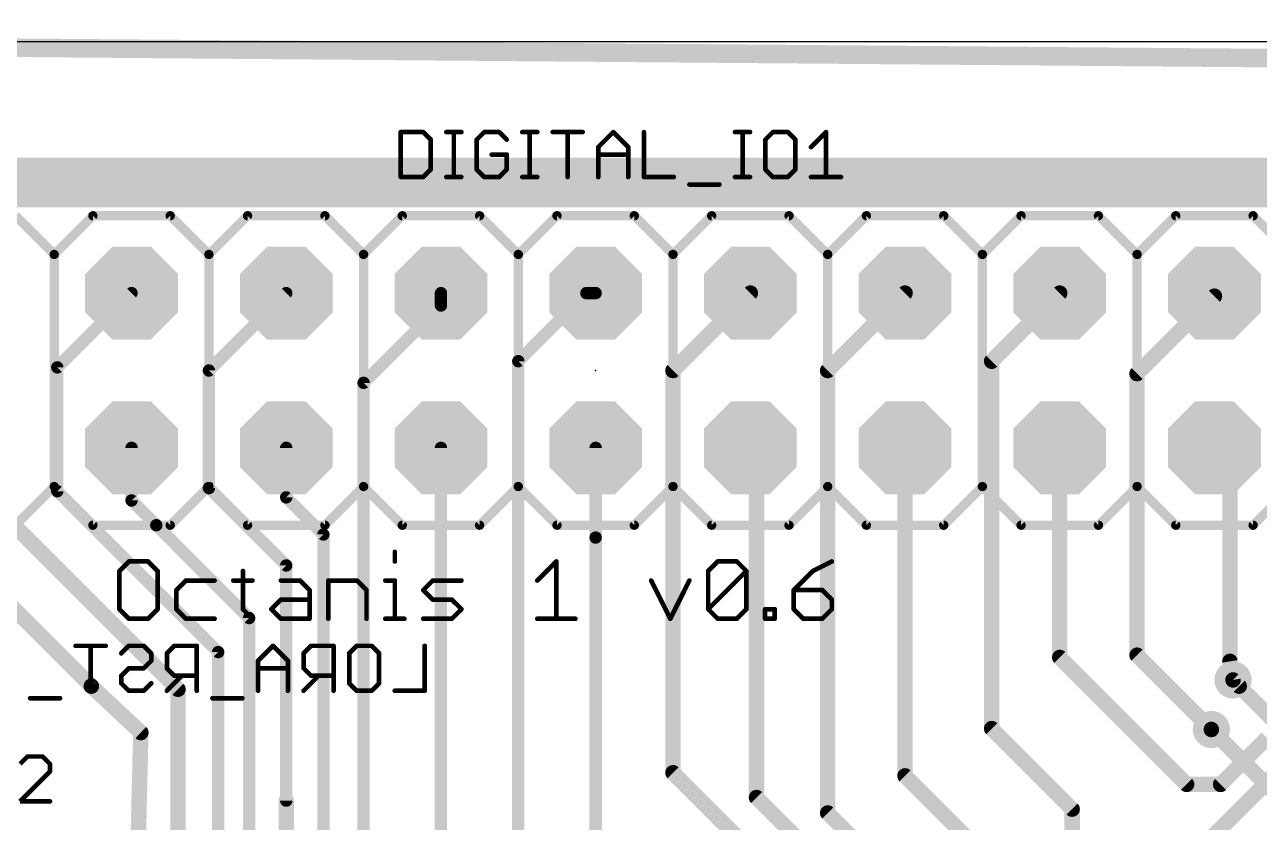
# Model space of a CAD drawing. Extents: x -1.6 to 81.6, y -2 to 51.3.
# Drawn here: x 26.19 to 46.46, y 38.19 to 51.28 of the extents above; entities that cross this region are included whole.
import ezdxf

# ---------------------------------------------------------------- set-up
doc = ezdxf.new("R2010")
doc.units = 0
for name, color, linetype in [('1', 22, 'CONTINUOUS'), ('16', 175, 'CONTINUOUS'), ('17', 82, 'CONTINUOUS'), ('18', 82, 'CONTINUOUS'), ('20', 7, 'CONTINUOUS'), ('21', 253, 'CONTINUOUS'), ('23', 7, 'CONTINUOUS'), ('25', 253, 'CONTINUOUS'), ('26', 253, 'CONTINUOUS')]:
    doc.layers.add(name, color=color, linetype=linetype)

# ---------------------------------------------------------------- blocks, each defined once
blk = doc.blocks.new('OCTAGONP')
at = {"const_width": 0.5}
blk.add_lwpolyline([(-0.25, -0.1036), (-0.25, 0.1036), (-0.1036, 0.25), (0.1036, 0.25), (0.25, 0.1036), (0.25, -0.1036), (0.1036, -0.25), (-0.1036, -0.25), (-0.25, -0.1036), (-0.25, 0.1036)], dxfattribs=at)
blk = doc.blocks.new('ROUNDV')
at = {"const_width": 0.5}
blk.add_lwpolyline([(0, -0.25, 1), (0, 0.25, 1), (0, -0.25)], format="xyb", dxfattribs=at)

msp = doc.modelspace()

# ---------------------------------------------------------------- linework, layer by layer
at = {"layer": '1'}
for points, const_width in [([(22.1742, 48.6918), (47.7012, 48.6918)], 0.8128), ([(26.7208, 45.656), (27.94, 46.8752)], 0.2032), ([(29.21, 45.6052), (30.48, 46.8752)], 0.2032), ([(33.02, 46.672), (33.02, 46.8752)], 0.2032), ([(34.29, 45.7576), (35.4076, 46.8752)], 0.2032), ([(35.4076, 46.8752), (35.56, 46.8752)], 0.2032), ([(36.83, 45.6052), (38.1, 46.8752)], 0.254), ([(39.37, 45.6052), (40.64, 46.8752)], 0.254), ([(43.18, 46.8752), (42.0624, 45.7576)], 0.254), ([(44.45, 45.5544), (45.72, 46.8244)], 0.254), ([(45.72, 46.8244), (45.72, 46.8752)], 0.254), ([(31.75, 45.402), (33.02, 46.672)], 0.2032), ([(34.29, 35.0896), (34.29, 45.7576)], 0.2032), ([(42.0624, 45.7576), (42.0624, 39.7256)], 0.254), ([(26.7208, 43.624), (26.7208, 45.656)], 0.2032), ([(29.21, 43.6748), (29.21, 45.6052)], 0.2032), ([(36.83, 45.0464), (36.83, 45.6052)], 0.254), ([(39.37, 38.3408), (39.37, 45.6052)], 0.254), ([(44.45, 40.9316), (44.45, 45.5544)], 0.254), ([(31.75, 36.2072), (31.75, 45.402)], 0.2032), ([(36.83, 39.2552), (36.83, 45.0464)], 0.254), ([(27.94, 44.3352), (27.94, 43.4716)], 0.2032), ([(30.48, 43.5224), (30.48, 44.3352)], 0.2032), ([(33.02, 35.6484), (33.02, 44.3352)], 0.2032), ([(35.56, 42.862), (35.56, 44.3352)], 0.2032), ([(38.2016, 44.3352), (38.1, 44.3352)], 0.254), ([(38.2016, 43.8272), (38.2016, 44.3352)], 0.254), ([(40.64, 42.5064), (40.64, 44.3352)], 0.254), ([(43.18, 40.894), (43.18, 44.3352)], 0.254), ([(45.974, 44.3352), (45.72, 44.3352)], 0.254), ([(45.974, 40.83), (45.974, 44.3352)], 0.254), ([(38.2016, 42.8112), (38.2016, 43.8272)], 0.254), ([(38.2016, 38.5948), (38.2016, 43.8272)], 0.254), ([(27.2796, 40.4236), (24.13, 43.5732)], 0.254), ([(29.3624, 40.9824), (26.7208, 43.624)], 0.2032), ([(30.48, 42.4048), (29.21, 43.6748)], 0.2032), ([(31.0896, 42.9128), (30.48, 43.5224)], 0.2032), ([(27.94, 43.4716), (28.3464, 43.0652)], 0.2032), ([(28.702, 40.3728), (25.8572, 43.2176)], 0.254), ([(29.8704, 41.5412), (28.3464, 43.0652)], 0.2032), ([(31.0896, 36.2072), (31.0896, 42.9128)], 0.2032), ([(35.56, 34.5308), (35.56, 42.862)], 0.2032), ([(40.64, 38.9504), (40.64, 42.5064)], 0.254), ([(30.48, 38.544), (30.48, 42.4048)], 0.2032), ([(49.53, 41.7952), (44.5008, 36.766)], 0.254), ([(29.8704, 38.036), (29.8704, 41.5412)], 0.2032), ([(29.3624, 37.3248), (29.3624, 40.9824)], 0.2032), ([(45.2628, 38.8112), (43.18, 40.894)], 0.254), ([(45.6692, 39.7124), (44.45, 40.9316)], 0.254), ([(46.0248, 40.5252), (45.974, 40.83)], 0.254), ([(28.0924, 39.6616), (27.2796, 40.4236)], 0.254), ([(28.702, 38.6456), (28.702, 40.3728)], 0.254), ([(28.0416, 37.5788), (28.0924, 39.6616)], 0.254), ([(42.0624, 39.7256), (43.3832, 38.4048)], 0.254), ([(46.5836, 39.5732), (45.8216, 38.8112)], 0.254), ([(36.83, 39.0012), (36.83, 39.2552)], 0.254), ([(39.5224, 36.3088), (36.83, 39.0012)], 0.254), ([(42.3164, 37.274), (40.64, 38.9504)], 0.254), ([(45.8216, 38.8112), (45.2628, 38.8112)], 0.254), ([(28.702, 36.8168), (28.702, 38.6456)], 0.254), ([(39.5224, 37.274), (38.2016, 38.5948)], 0.254), ([(30.48, 37.2232), (30.48, 38.544)], 0.254), ([(43.3832, 38.4048), (43.3832, 37.3888)], 0.254), ([(41.7576, 35.9532), (39.37, 38.3408)], 0.254)]:
    msp.add_lwpolyline(points, dxfattribs=dict(at, const_width=const_width))
for points, const_width in [([(27.9759, 46.8393, 1), (27.9041, 46.9111)], 0.1016), ([(30.5159, 46.8393, 1), (30.4441, 46.9111)], 0.1016), ([(33.0708, 46.8752, 1), (32.9692, 46.8752)], 0.1016), ([(35.4076, 46.926, 1), (35.4076, 46.8244)], 0.1016), ([(35.4435, 46.8393, 1), (35.3717, 46.9111)], 0.1016), ([(35.56, 46.8244, 1), (35.56, 46.926)], 0.1016), ([(38.1449, 46.8303, 1), (38.0551, 46.9201)], 0.127), ([(40.6849, 46.8303, 1), (40.5951, 46.9201)], 0.127), ([(43.2249, 46.8303, 1), (43.1351, 46.9201)], 0.127), ([(45.7835, 46.8752, 1), (45.6565, 46.8752)], 0.127), ([(45.6565, 46.8244, 1), (45.7835, 46.8244)], 0.127), ([(45.7649, 46.7795, 1), (45.6751, 46.8693)], 0.127), ([(32.9692, 46.672, 1), (33.0708, 46.672)], 0.1016), ([(33.0559, 46.6361, 1), (32.9841, 46.7079)], 0.1016), ([(34.3408, 45.7576, 1), (34.2392, 45.7576)], 0.1016), ([(34.2541, 45.7935, 1), (34.3259, 45.7217)], 0.1016), ([(42.1259, 45.7576, 1), (41.9989, 45.7576)], 0.127), ([(42.0175, 45.8025, 1), (42.1073, 45.7127)], 0.127), ([(26.7716, 45.656, 1), (26.67, 45.656)], 0.1016), ([(26.6849, 45.6919, 1), (26.7567, 45.6201)], 0.1016), ([(29.2608, 45.6052, 1), (29.1592, 45.6052)], 0.1016), ([(29.1741, 45.6411, 1), (29.2459, 45.5693)], 0.1016), ([(36.8935, 45.6052, 1), (36.7665, 45.6052)], 0.127), ([(36.7851, 45.6501, 1), (36.8749, 45.5603)], 0.127), ([(39.4335, 45.6052, 1), (39.3065, 45.6052)], 0.127), ([(39.3251, 45.6501, 1), (39.4149, 45.5603)], 0.127), ([(44.5135, 45.5544, 1), (44.3865, 45.5544)], 0.127), ([(44.4051, 45.5993, 1), (44.4949, 45.5095)], 0.127), ([(31.8008, 45.402, 1), (31.6992, 45.402)], 0.1016), ([(31.7141, 45.4379, 1), (31.7859, 45.3661)], 0.1016), ([(36.8935, 45.0464, 1), (36.7665, 45.0464)], 0.127), ([(36.7665, 45.0464, 1), (36.8935, 45.0464)], 0.127), ([(27.9908, 44.3352, 1), (27.8892, 44.3352)], 0.1016), ([(30.5308, 44.3352, 1), (30.4292, 44.3352)], 0.1016), ([(33.0708, 44.3352, 1), (32.9692, 44.3352)], 0.1016), ([(35.6108, 44.3352, 1), (35.5092, 44.3352)], 0.1016), ([(38.1, 44.3987, 1), (38.1, 44.2717)], 0.127), ([(38.2651, 44.3352, 1), (38.1381, 44.3352)], 0.127), ([(38.2016, 44.2717, 1), (38.2016, 44.3987)], 0.127), ([(40.7035, 44.3352, 1), (40.5765, 44.3352)], 0.127), ([(43.2435, 44.3352, 1), (43.1165, 44.3352)], 0.127), ([(45.72, 44.3987, 1), (45.72, 44.2717)], 0.127), ([(46.0375, 44.3352, 1), (45.9105, 44.3352)], 0.127), ([(45.974, 44.2717, 1), (45.974, 44.3987)], 0.127), ([(38.2651, 43.8272, 1), (38.1381, 43.8272)], 0.127), ([(38.2651, 43.8272, 1), (38.1381, 43.8272)], 0.127), ([(38.1381, 43.8272, 1), (38.2651, 43.8272)], 0.127), ([(26.7567, 43.6599, 1), (26.6849, 43.5881)], 0.1016), ([(26.67, 43.624, 1), (26.7716, 43.624)], 0.1016), ([(29.2459, 43.7107, 1), (29.1741, 43.6389)], 0.1016), ([(29.1592, 43.6748, 1), (29.2608, 43.6748)], 0.1016), ([(30.5159, 43.5583, 1), (30.4441, 43.4865)], 0.1016), ([(27.9759, 43.5075, 1), (27.9041, 43.4357)], 0.1016), ([(27.8892, 43.4716, 1), (27.9908, 43.4716)], 0.1016), ([(30.4292, 43.5224, 1), (30.5308, 43.5224)], 0.1016), ([(28.3823, 43.1011, 1), (28.3105, 43.0293)], 0.1016), ([(28.3105, 43.0293, 1), (28.3823, 43.1011)], 0.1016), ([(31.1404, 42.9128, 1), (31.0388, 42.9128)], 0.1016), ([(31.0537, 42.8769, 1), (31.1255, 42.9487)], 0.1016), ([(35.6108, 42.862, 1), (35.5092, 42.862)], 0.1016), ([(35.5092, 42.862, 1), (35.6108, 42.862)], 0.1016), ([(38.1381, 42.8112, 1), (38.2651, 42.8112)], 0.127), ([(40.7035, 42.5064, 1), (40.5765, 42.5064)], 0.127), ([(40.5765, 42.5064, 1), (40.7035, 42.5064)], 0.127), ([(30.5308, 42.4048, 1), (30.4292, 42.4048)], 0.1016), ([(30.4441, 42.3689, 1), (30.5159, 42.4407)], 0.1016), ([(29.9212, 41.5412, 1), (29.8196, 41.5412)], 0.1016), ([(29.8345, 41.5053, 1), (29.9063, 41.5771)], 0.1016), ([(29.4132, 40.9824, 1), (29.3116, 40.9824)], 0.1016), ([(29.3265, 40.9465, 1), (29.3983, 41.0183)], 0.1016), ([(43.2249, 40.9389, 1), (43.1351, 40.8491)], 0.127), ([(43.1165, 40.894, 1), (43.2435, 40.894)], 0.127), ([(44.4949, 40.9765, 1), (44.4051, 40.8867)], 0.127), ([(44.3865, 40.9316, 1), (44.5135, 40.9316)], 0.127), ([(46.0366, 40.8404, 1), (45.9114, 40.8196)], 0.127), ([(45.9105, 40.83, 1), (46.0375, 40.83)], 0.127), ([(27.323, 40.4699, 1), (27.2362, 40.3773)], 0.127), ([(45.9622, 40.5148, 1), (46.0874, 40.5356)], 0.127), ([(27.2347, 40.3787, 1), (27.3245, 40.4685)], 0.127), ([(28.7655, 40.3728, 1), (28.6385, 40.3728)], 0.127), ([(28.6571, 40.3279, 1), (28.7469, 40.4177)], 0.127), ([(28.1559, 39.6601, 1), (28.0289, 39.6631)], 0.127), ([(28.049, 39.6153, 1), (28.1358, 39.7079)], 0.127), ([(42.1073, 39.7705, 1), (42.0175, 39.6807)], 0.127), ([(41.9989, 39.7256, 1), (42.1259, 39.7256)], 0.127), ([(45.6243, 39.6675, 1), (45.7141, 39.7573)], 0.127), ([(36.8935, 39.2552, 1), (36.7665, 39.2552)], 0.127), ([(36.7665, 39.2552, 1), (36.8935, 39.2552)], 0.127), ([(36.8749, 39.0461, 1), (36.7851, 38.9563)], 0.127), ([(36.7665, 39.0012, 1), (36.8935, 39.0012)], 0.127), ([(40.6849, 38.9953, 1), (40.5951, 38.9055)], 0.127), ([(40.5765, 38.9504, 1), (40.7035, 38.9504)], 0.127), ([(45.2628, 38.8747, 1), (45.2628, 38.7477)], 0.127), ([(45.8216, 38.7477, 1), (45.8216, 38.8747)], 0.127), ([(28.7655, 38.6456, 1), (28.6385, 38.6456)], 0.127), ([(38.2465, 38.6397, 1), (38.1567, 38.5499)], 0.127), ([(45.2179, 38.7663, 1), (45.3077, 38.8561)], 0.127), ([(45.7767, 38.8561, 1), (45.8665, 38.7663)], 0.127), ([(28.6385, 38.6456, 1), (28.7655, 38.6456)], 0.127), ([(30.5435, 38.544, 1), (30.4165, 38.544)], 0.127), ([(30.4292, 38.544, 1), (30.5308, 38.544)], 0.1016), ([(38.1381, 38.5948, 1), (38.2651, 38.5948)], 0.127), ([(43.4467, 38.4048, 1), (43.3197, 38.4048)], 0.127), ([(39.4149, 38.3857, 1), (39.3251, 38.2959)], 0.127), ([(39.3065, 38.3408, 1), (39.4335, 38.3408)], 0.127), ([(43.3383, 38.3599, 1), (43.4281, 38.4497)], 0.127)]:
    msp.add_lwpolyline(points, format="xyb", dxfattribs=dict(at, const_width=const_width))
at = {"layer": '16'}
for points, const_width in [([(-1.3716, 51.129), (81.4201, 50.446)], 0.3048), ([(46.1264, 40.4236), (46.0248, 40.5252)], 0.254), ([(48.514, 38.036), (46.0248, 40.5252)], 0.254), ([(47.7012, 37.6804), (45.6692, 39.7124)], 0.254)]:
    msp.add_lwpolyline(points, dxfattribs=dict(at, const_width=const_width))
at = {"layer": '16', "const_width": 0.127}
for points in [[(46.0697, 40.5701, 1), (45.9799, 40.4803)], [(46.0697, 40.5701, 1), (45.9799, 40.4803)], [(46.0815, 40.3787, 1), (46.1713, 40.4685)], [(45.7141, 39.7573, 1), (45.6243, 39.6675)]]:
    msp.add_lwpolyline(points, format="xyb", dxfattribs=at)
at = {"layer": '20'}
msp.add_line((81, 51), (0, 51), dxfattribs=at)
at = {"layer": '21', "const_width": 0.1524}
for points in [[(26.67, 47.5102), (26.035, 48.1452)], [(26.67, 47.5102), (27.305, 48.1452)], [(27.305, 48.1452), (28.575, 48.1452)], [(29.21, 47.5102), (28.575, 48.1452)], [(29.21, 47.5102), (29.845, 48.1452)], [(29.845, 48.1452), (31.115, 48.1452)], [(31.75, 47.5102), (31.115, 48.1452)], [(31.75, 47.5102), (32.385, 48.1452)], [(32.385, 48.1452), (33.655, 48.1452)], [(34.29, 47.5102), (33.655, 48.1452)], [(34.925, 48.1452), (34.29, 47.5102)], [(36.195, 48.1452), (34.925, 48.1452)], [(36.83, 47.5102), (36.195, 48.1452)], [(37.465, 48.1452), (36.83, 47.5102)], [(38.735, 48.1452), (37.465, 48.1452)], [(39.37, 47.5102), (38.735, 48.1452)], [(40.005, 48.1452), (39.37, 47.5102)], [(41.275, 48.1452), (40.005, 48.1452)], [(41.91, 47.5102), (41.275, 48.1452)], [(42.545, 48.1452), (41.91, 47.5102)], [(43.815, 48.1452), (42.545, 48.1452)], [(44.45, 47.5102), (43.815, 48.1452)], [(45.085, 48.1452), (44.45, 47.5102)], [(46.355, 48.1452), (45.085, 48.1452)], [(46.99, 47.5102), (46.355, 48.1452)], [(26.67, 43.7002), (26.67, 47.5102)], [(29.21, 43.7002), (29.21, 47.5102)], [(31.75, 43.7002), (31.75, 47.5102)], [(34.29, 43.7002), (34.29, 47.5102)], [(36.83, 43.7002), (36.83, 47.5102)], [(39.37, 43.7002), (39.37, 47.5102)], [(41.91, 43.7002), (41.91, 47.5102)], [(44.45, 43.7002), (44.45, 47.5102)], [(26.67, 43.7002), (26.035, 43.0652)], [(27.305, 43.0652), (26.67, 43.7002)], [(29.21, 43.7002), (28.575, 43.0652)], [(29.845, 43.0652), (29.21, 43.7002)], [(31.75, 43.7002), (31.115, 43.0652)], [(32.385, 43.0652), (31.75, 43.7002)], [(34.29, 43.7002), (33.655, 43.0652)], [(34.925, 43.0652), (34.29, 43.7002)], [(36.83, 43.7002), (36.195, 43.0652)], [(37.465, 43.0652), (36.83, 43.7002)], [(39.37, 43.7002), (38.735, 43.0652)], [(40.005, 43.0652), (39.37, 43.7002)], [(41.91, 43.7002), (41.275, 43.0652)], [(42.545, 43.0652), (41.91, 43.7002)], [(44.45, 43.7002), (43.815, 43.0652)], [(45.085, 43.0652), (44.45, 43.7002)], [(46.99, 43.7002), (46.355, 43.0652)], [(28.575, 43.0652), (27.305, 43.0652)], [(31.115, 43.0652), (29.845, 43.0652)], [(33.655, 43.0652), (32.385, 43.0652)], [(36.195, 43.0652), (34.925, 43.0652)], [(38.735, 43.0652), (37.465, 43.0652)], [(41.275, 43.0652), (40.005, 43.0652)], [(43.815, 43.0652), (42.545, 43.0652)], [(46.355, 43.0652), (45.085, 43.0652)]]:
    msp.add_lwpolyline(points, dxfattribs=at)
at = {"layer": '21', "const_width": 0.0762}
for points in [[(27.305, 48.1833, 1), (27.305, 48.1071)], [(27.3319, 48.1183, 1), (27.2781, 48.1721)], [(28.6019, 48.1721, 1), (28.5481, 48.1183)], [(28.575, 48.1071, 1), (28.575, 48.1833)], [(29.845, 48.1833, 1), (29.845, 48.1071)], [(29.8719, 48.1183, 1), (29.8181, 48.1721)], [(31.1419, 48.1721, 1), (31.0881, 48.1183)], [(31.115, 48.1071, 1), (31.115, 48.1833)], [(32.385, 48.1833, 1), (32.385, 48.1071)], [(32.4119, 48.1183, 1), (32.3581, 48.1721)], [(33.6819, 48.1721, 1), (33.6281, 48.1183)], [(33.655, 48.1071, 1), (33.655, 48.1833)], [(34.925, 48.1833, 1), (34.925, 48.1071)], [(34.9519, 48.1183, 1), (34.8981, 48.1721)], [(36.2219, 48.1721, 1), (36.1681, 48.1183)], [(36.195, 48.1071, 1), (36.195, 48.1833)], [(37.465, 48.1833, 1), (37.465, 48.1071)], [(37.4919, 48.1183, 1), (37.4381, 48.1721)], [(38.7619, 48.1721, 1), (38.7081, 48.1183)], [(38.735, 48.1071, 1), (38.735, 48.1833)], [(40.005, 48.1833, 1), (40.005, 48.1071)], [(40.0319, 48.1183, 1), (39.9781, 48.1721)], [(41.3019, 48.1721, 1), (41.2481, 48.1183)], [(41.275, 48.1071, 1), (41.275, 48.1833)], [(42.545, 48.1833, 1), (42.545, 48.1071)], [(42.5719, 48.1183, 1), (42.5181, 48.1721)], [(43.8419, 48.1721, 1), (43.7881, 48.1183)], [(43.815, 48.1071, 1), (43.815, 48.1833)], [(45.085, 48.1833, 1), (45.085, 48.1071)], [(45.1119, 48.1183, 1), (45.0581, 48.1721)], [(46.3819, 48.1721, 1), (46.3281, 48.1183)], [(46.355, 48.1071, 1), (46.355, 48.1833)], [(26.7081, 47.5102, 1), (26.6319, 47.5102)], [(26.6431, 47.5371, 1), (26.6969, 47.4833)], [(26.6431, 47.4833, 1), (26.6969, 47.5371)], [(29.2481, 47.5102, 1), (29.1719, 47.5102)], [(29.1831, 47.5371, 1), (29.2369, 47.4833)], [(29.1831, 47.4833, 1), (29.2369, 47.5371)], [(31.7881, 47.5102, 1), (31.7119, 47.5102)], [(31.7231, 47.5371, 1), (31.7769, 47.4833)], [(31.7231, 47.4833, 1), (31.7769, 47.5371)], [(34.3281, 47.5102, 1), (34.2519, 47.5102)], [(34.2631, 47.5371, 1), (34.3169, 47.4833)], [(34.2631, 47.4833, 1), (34.3169, 47.5371)], [(36.8681, 47.5102, 1), (36.7919, 47.5102)], [(36.8031, 47.5371, 1), (36.8569, 47.4833)], [(36.8031, 47.4833, 1), (36.8569, 47.5371)], [(39.4081, 47.5102, 1), (39.3319, 47.5102)], [(39.3431, 47.5371, 1), (39.3969, 47.4833)], [(39.3431, 47.4833, 1), (39.3969, 47.5371)], [(41.9481, 47.5102, 1), (41.8719, 47.5102)], [(41.8831, 47.5371, 1), (41.9369, 47.4833)], [(41.8831, 47.4833, 1), (41.9369, 47.5371)], [(44.4881, 47.5102, 1), (44.4119, 47.5102)], [(44.4231, 47.5371, 1), (44.4769, 47.4833)], [(44.4231, 47.4833, 1), (44.4769, 47.5371)], [(26.6319, 43.7002, 1), (26.7081, 43.7002)], [(26.6969, 43.7271, 1), (26.6431, 43.6733)], [(26.6969, 43.6733, 1), (26.6431, 43.7271)], [(29.1719, 43.7002, 1), (29.2481, 43.7002)], [(29.2369, 43.7271, 1), (29.1831, 43.6733)], [(29.2369, 43.6733, 1), (29.1831, 43.7271)], [(31.7119, 43.7002, 1), (31.7881, 43.7002)], [(31.7769, 43.7271, 1), (31.7231, 43.6733)], [(31.7769, 43.6733, 1), (31.7231, 43.7271)], [(34.2519, 43.7002, 1), (34.3281, 43.7002)], [(34.3169, 43.7271, 1), (34.2631, 43.6733)], [(34.3169, 43.6733, 1), (34.2631, 43.7271)], [(36.7919, 43.7002, 1), (36.8681, 43.7002)], [(36.8569, 43.7271, 1), (36.8031, 43.6733)], [(36.8569, 43.6733, 1), (36.8031, 43.7271)], [(39.3319, 43.7002, 1), (39.4081, 43.7002)], [(39.3969, 43.7271, 1), (39.3431, 43.6733)], [(39.3969, 43.6733, 1), (39.3431, 43.7271)], [(41.8719, 43.7002, 1), (41.9481, 43.7002)], [(41.9369, 43.7271, 1), (41.8831, 43.6733)], [(41.9369, 43.6733, 1), (41.8831, 43.7271)], [(44.4119, 43.7002, 1), (44.4881, 43.7002)], [(44.4769, 43.7271, 1), (44.4231, 43.6733)], [(44.4769, 43.6733, 1), (44.4231, 43.7271)], [(27.305, 43.1033, 1), (27.305, 43.0271)], [(27.2781, 43.0383, 1), (27.3319, 43.0921)], [(28.5481, 43.0921, 1), (28.6019, 43.0383)], [(28.575, 43.0271, 1), (28.575, 43.1033)], [(29.845, 43.1033, 1), (29.845, 43.0271)], [(29.8181, 43.0383, 1), (29.8719, 43.0921)], [(31.0881, 43.0921, 1), (31.1419, 43.0383)], [(31.115, 43.0271, 1), (31.115, 43.1033)], [(32.385, 43.1033, 1), (32.385, 43.0271)], [(32.3581, 43.0383, 1), (32.4119, 43.0921)], [(33.6281, 43.0921, 1), (33.6819, 43.0383)], [(33.655, 43.0271, 1), (33.655, 43.1033)], [(34.925, 43.1033, 1), (34.925, 43.0271)], [(34.8981, 43.0383, 1), (34.9519, 43.0921)], [(36.1681, 43.0921, 1), (36.2219, 43.0383)], [(36.195, 43.0271, 1), (36.195, 43.1033)], [(37.465, 43.1033, 1), (37.465, 43.0271)], [(37.4381, 43.0383, 1), (37.4919, 43.0921)], [(38.7081, 43.0921, 1), (38.7619, 43.0383)], [(38.735, 43.0271, 1), (38.735, 43.1033)], [(40.005, 43.1033, 1), (40.005, 43.0271)], [(39.9781, 43.0383, 1), (40.0319, 43.0921)], [(41.2481, 43.0921, 1), (41.3019, 43.0383)], [(41.275, 43.0271, 1), (41.275, 43.1033)], [(42.545, 43.1033, 1), (42.545, 43.0271)], [(42.5181, 43.0383, 1), (42.5719, 43.0921)], [(43.7881, 43.0921, 1), (43.8419, 43.0383)], [(43.815, 43.0271, 1), (43.815, 43.1033)], [(45.085, 43.1033, 1), (45.085, 43.0271)], [(45.0581, 43.0383, 1), (45.1119, 43.0921)], [(46.3281, 43.0921, 1), (46.3819, 43.0383)], [(46.355, 43.0271, 1), (46.355, 43.1033)]]:
    msp.add_lwpolyline(points, format="xyb", dxfattribs=at)
at = {"layer": '23'}
msp.add_point((35.56, 45.6052), dxfattribs=at)
at = {"layer": '25', "const_width": 0.0762}
for points in [[(32.3601, 49.5179), (32.3601, 48.7807)], [(32.7287, 49.5179), (32.3601, 49.5179)], [(32.8516, 49.3951), (32.7287, 49.5179)], [(33.1085, 49.5179), (33.3543, 49.5179)], [(33.2314, 48.7807), (33.2314, 49.5179)], [(33.7303, 49.5179), (33.6075, 49.3951)], [(33.9761, 49.5179), (33.7303, 49.5179)], [(34.0989, 49.3951), (33.9761, 49.5179)], [(34.3559, 49.5179), (34.6016, 49.5179)], [(34.4787, 48.7807), (34.4787, 49.5179)], [(34.8548, 49.5179), (35.3463, 49.5179)], [(35.1006, 48.7807), (35.1006, 49.5179)], [(35.6032, 49.2722), (35.849, 49.5179)], [(35.849, 49.5179), (36.0947, 49.2722)], [(36.3516, 49.5179), (36.3516, 48.7807)], [(37.8485, 49.5179), (38.0942, 49.5179)], [(37.9714, 48.7807), (37.9714, 49.5179)], [(38.4703, 49.5179), (38.3474, 49.3951)], [(38.716, 49.5179), (38.4703, 49.5179)], [(38.8389, 49.3951), (38.716, 49.5179)], [(39.0958, 49.2722), (39.3416, 49.5179)], [(39.3416, 49.5179), (39.3416, 48.7807)], [(32.8516, 48.9036), (32.8516, 49.3951)], [(33.6075, 49.3951), (33.6075, 48.9036)], [(35.6032, 48.7807), (35.6032, 49.2722)], [(36.0947, 49.2722), (36.0947, 48.7807)], [(38.3474, 49.3951), (38.3474, 48.9036)], [(38.8389, 48.9036), (38.8389, 49.3951)], [(34.0989, 49.1493), (33.8532, 49.1493)], [(34.0989, 48.9036), (34.0989, 49.1493)], [(35.6032, 49.1493), (36.0947, 49.1493)], [(32.7287, 48.7807), (32.8516, 48.9036)], [(33.6075, 48.9036), (33.7303, 48.7807)], [(33.9761, 48.7807), (34.0989, 48.9036)], [(38.3474, 48.9036), (38.4703, 48.7807)], [(38.716, 48.7807), (38.8389, 48.9036)], [(32.3601, 48.7807), (32.7287, 48.7807)], [(33.1085, 48.7807), (33.3543, 48.7807)], [(33.7303, 48.7807), (33.9761, 48.7807)], [(34.3559, 48.7807), (34.6016, 48.7807)], [(36.3516, 48.7807), (36.8431, 48.7807)], [(37.1001, 48.6578), (37.5916, 48.6578)], [(37.8485, 48.7807), (38.0942, 48.7807)], [(38.4703, 48.7807), (38.716, 48.7807)], [(39.0958, 48.7807), (39.5873, 48.7807)], [(32.263, 42.6273), (32.263, 42.4705)], [(27.8972, 42.4705), (27.7405, 42.3137)], [(28.2108, 42.4705), (27.8972, 42.4705)], [(28.3675, 42.3137), (28.2108, 42.4705)], [(34.6009, 42.157), (34.9145, 42.4705)], [(34.9145, 42.4705), (34.9145, 41.5299)], [(37.4075, 42.3137), (37.5643, 42.4705)], [(37.5643, 42.4705), (37.8778, 42.4705)], [(37.8778, 42.4705), (38.0346, 42.3137)], [(39.4378, 42.4705), (39.1243, 42.3137)], [(27.7405, 42.3137), (27.7405, 41.6867)], [(28.3675, 41.6867), (28.3675, 42.3137)], [(28.8328, 42.157), (28.676, 42.0002)], [(29.3031, 42.157), (28.8328, 42.157)], [(29.6115, 42.157), (29.925, 42.157)], [(29.7683, 42.3137), (29.7683, 41.6867)], [(30.3919, 42.157), (30.7055, 42.157)], [(30.7055, 42.157), (30.8623, 42.0002)], [(31.1707, 41.5299), (31.1707, 42.157)], [(31.1707, 42.157), (31.641, 42.157)], [(31.641, 42.157), (31.7978, 42.0002)], [(32.1062, 42.157), (32.263, 42.157)], [(32.263, 42.157), (32.263, 41.5299)], [(32.7299, 42.0002), (32.8867, 42.157)], [(32.8867, 42.157), (33.357, 42.157)], [(36.472, 42.157), (36.7855, 41.5299)], [(36.7855, 41.5299), (37.099, 42.157)], [(37.4075, 41.6867), (37.4075, 42.3137)], [(37.4075, 41.6867), (38.0346, 42.3137)], [(38.0346, 42.3137), (38.0346, 41.6867)], [(39.1243, 42.3137), (38.8108, 42.0002)], [(28.676, 42.0002), (28.676, 41.6867)], [(30.8623, 42.0002), (30.8623, 41.5299)], [(31.7978, 42.0002), (31.7978, 41.5299)], [(32.8867, 41.8434), (32.7299, 42.0002)], [(38.8108, 42.0002), (38.8108, 41.6867)], [(39.2811, 42.0002), (38.8108, 42.0002)], [(39.4378, 41.8434), (39.2811, 42.0002)], [(30.2352, 41.6867), (30.3919, 41.8434)], [(30.3919, 41.8434), (30.8623, 41.8434)], [(33.2002, 41.8434), (32.8867, 41.8434)], [(33.357, 41.6867), (33.2002, 41.8434)], [(39.4378, 41.6867), (39.4378, 41.8434)], [(27.7405, 41.6867), (27.8972, 41.5299)], [(27.8972, 41.5299), (28.2108, 41.5299)], [(28.2108, 41.5299), (28.3675, 41.6867)], [(28.676, 41.6867), (28.8328, 41.5299)], [(28.8328, 41.5299), (29.3031, 41.5299)], [(29.7683, 41.6867), (29.925, 41.5299)], [(30.3919, 41.5299), (30.2352, 41.6867)], [(30.8623, 41.5299), (30.3919, 41.5299)], [(32.1062, 41.5299), (32.4198, 41.5299)], [(32.7299, 41.5299), (33.2002, 41.5299)], [(33.2002, 41.5299), (33.357, 41.6867)], [(34.6009, 41.5299), (35.228, 41.5299)], [(37.5643, 41.5299), (37.4075, 41.6867)], [(37.8778, 41.5299), (37.5643, 41.5299)], [(38.0346, 41.6867), (37.8778, 41.5299)], [(38.343, 41.5299), (38.343, 41.6867)], [(38.343, 41.6867), (38.4998, 41.6867)], [(38.4998, 41.5299), (38.343, 41.5299)], [(38.4998, 41.6867), (38.4998, 41.5299)], [(38.8108, 41.6867), (38.9675, 41.5299)], [(38.9675, 41.5299), (39.2811, 41.5299)], [(39.2811, 41.5299), (39.4378, 41.6867)], [(26.2314, 39.2685), (26.1085, 39.1457)], [(26.4772, 39.2685), (26.2314, 39.2685)], [(26.6, 39.1457), (26.4772, 39.2685)], [(26.6, 39.0228), (26.6, 39.1457)], [(26.1085, 38.5313), (26.6, 39.0228)], [(26.6, 38.5313), (26.1085, 38.5313)]]:
    msp.add_lwpolyline(points, dxfattribs=at)
at = {"layer": '25', "const_width": 0.0381}
for points in [[(32.3792, 49.5179, 1), (32.3411, 49.5179)], [(32.3601, 49.537, 1), (32.3601, 49.4989)], [(32.7422, 49.5314, 1), (32.7152, 49.5045)], [(32.7287, 49.4989, 1), (32.7287, 49.537)], [(33.1085, 49.537, 1), (33.1085, 49.4989)], [(33.2504, 49.5179, 1), (33.2123, 49.5179)], [(33.3543, 49.4989, 1), (33.3543, 49.537)], [(33.7303, 49.537, 1), (33.7303, 49.4989)], [(33.7438, 49.5045, 1), (33.7169, 49.5314)], [(33.9895, 49.5314, 1), (33.9626, 49.5045)], [(33.9761, 49.4989, 1), (33.9761, 49.537)], [(34.3559, 49.537, 1), (34.3559, 49.4989)], [(34.4978, 49.5179, 1), (34.4597, 49.5179)], [(34.6016, 49.4989, 1), (34.6016, 49.537)], [(34.8548, 49.537, 1), (34.8548, 49.4989)], [(35.1196, 49.5179, 1), (35.0815, 49.5179)], [(35.3463, 49.4989, 1), (35.3463, 49.537)], [(35.8624, 49.5314, 1), (35.8355, 49.5045)], [(35.8624, 49.5045, 1), (35.8355, 49.5314)], [(36.3707, 49.5179, 1), (36.3326, 49.5179)], [(37.8485, 49.537, 1), (37.8485, 49.4989)], [(37.9904, 49.5179, 1), (37.9523, 49.5179)], [(38.0942, 49.4989, 1), (38.0942, 49.537)], [(38.4703, 49.537, 1), (38.4703, 49.4989)], [(38.4838, 49.5045, 1), (38.4568, 49.5314)], [(38.7295, 49.5314, 1), (38.7026, 49.5045)], [(38.716, 49.4989, 1), (38.716, 49.537)], [(39.3606, 49.5179, 1), (39.3225, 49.5179)], [(39.3551, 49.5045, 1), (39.3281, 49.5314)], [(32.8706, 49.3951, 1), (32.8325, 49.3951)], [(32.8381, 49.3816, 1), (32.8651, 49.4085)], [(33.6265, 49.3951, 1), (33.5884, 49.3951)], [(33.594, 49.4085, 1), (33.6209, 49.3816)], [(34.0855, 49.3816, 1), (34.1124, 49.4085)], [(35.5898, 49.2857, 1), (35.6167, 49.2587)], [(35.6223, 49.2722, 1), (35.5842, 49.2722)], [(36.1138, 49.2722, 1), (36.0757, 49.2722)], [(36.0812, 49.2587, 1), (36.1082, 49.2857)], [(38.3665, 49.3951, 1), (38.3284, 49.3951)], [(38.334, 49.4085, 1), (38.3609, 49.3816)], [(38.858, 49.3951, 1), (38.8199, 49.3951)], [(38.8254, 49.3816, 1), (38.8524, 49.4085)], [(39.0824, 49.2857, 1), (39.1093, 49.2587)], [(33.8532, 49.1684, 1), (33.8532, 49.1303)], [(34.118, 49.1493, 1), (34.0799, 49.1493)], [(34.0989, 49.1303, 1), (34.0989, 49.1684)], [(35.6032, 49.1684, 1), (35.6032, 49.1303)], [(36.0947, 49.1303, 1), (36.0947, 49.1684)], [(32.8325, 48.9036, 1), (32.8706, 48.9036)], [(32.8651, 48.8901, 1), (32.8381, 48.917)], [(33.6209, 48.917, 1), (33.594, 48.8901)], [(33.5884, 48.9036, 1), (33.6265, 48.9036)], [(34.0799, 48.9036, 1), (34.118, 48.9036)], [(34.1124, 48.8901, 1), (34.0855, 48.917)], [(38.3609, 48.917, 1), (38.334, 48.8901)], [(38.3284, 48.9036, 1), (38.3665, 48.9036)], [(38.8199, 48.9036, 1), (38.858, 48.9036)], [(38.8524, 48.8901, 1), (38.8254, 48.917)], [(32.3601, 48.7998, 1), (32.3601, 48.7617)], [(32.3411, 48.7807, 1), (32.3792, 48.7807)], [(32.7152, 48.7942, 1), (32.7422, 48.7672)], [(32.7287, 48.7617, 1), (32.7287, 48.7998)], [(33.1085, 48.7998, 1), (33.1085, 48.7617)], [(33.2123, 48.7807, 1), (33.2504, 48.7807)], [(33.3543, 48.7617, 1), (33.3543, 48.7998)], [(33.7303, 48.7998, 1), (33.7303, 48.7617)], [(33.7169, 48.7672, 1), (33.7438, 48.7942)], [(33.9626, 48.7942, 1), (33.9895, 48.7672)], [(33.9761, 48.7617, 1), (33.9761, 48.7998)], [(34.3559, 48.7998, 1), (34.3559, 48.7617)], [(34.4597, 48.7807, 1), (34.4978, 48.7807)], [(34.6016, 48.7617, 1), (34.6016, 48.7998)], [(35.0815, 48.7807, 1), (35.1196, 48.7807)], [(35.5842, 48.7807, 1), (35.6223, 48.7807)], [(36.0757, 48.7807, 1), (36.1138, 48.7807)], [(36.3516, 48.7998, 1), (36.3516, 48.7617)], [(36.3326, 48.7807, 1), (36.3707, 48.7807)], [(36.8431, 48.7617, 1), (36.8431, 48.7998)], [(37.1001, 48.6769, 1), (37.1001, 48.6388)], [(37.5916, 48.6388, 1), (37.5916, 48.6769)], [(37.8485, 48.7998, 1), (37.8485, 48.7617)], [(37.9523, 48.7807, 1), (37.9904, 48.7807)], [(38.0942, 48.7617, 1), (38.0942, 48.7998)], [(38.4703, 48.7998, 1), (38.4703, 48.7617)], [(38.4568, 48.7672, 1), (38.4838, 48.7942)], [(38.7026, 48.7942, 1), (38.7295, 48.7672)], [(38.716, 48.7617, 1), (38.716, 48.7998)], [(39.0958, 48.7998, 1), (39.0958, 48.7617)], [(39.3225, 48.7807, 1), (39.3606, 48.7807)], [(39.5873, 48.7617, 1), (39.5873, 48.7998)], [(32.282, 42.6273, 1), (32.2439, 42.6273)], [(27.8972, 42.4896, 1), (27.8972, 42.4515)], [(27.9107, 42.457, 1), (27.8838, 42.484)], [(28.2242, 42.484, 1), (28.1973, 42.457)], [(28.2108, 42.4515, 1), (28.2108, 42.4896)], [(32.2439, 42.4705, 1), (32.282, 42.4705)], [(34.9335, 42.4705, 1), (34.8954, 42.4705)], [(34.9279, 42.457, 1), (34.901, 42.484)], [(37.5643, 42.4896, 1), (37.5643, 42.4515)], [(37.5777, 42.457, 1), (37.5508, 42.484)], [(37.8913, 42.484, 1), (37.8643, 42.457)], [(37.8778, 42.4515, 1), (37.8778, 42.4896)], [(39.4464, 42.4535, 1), (39.4293, 42.4875)], [(27.7595, 42.3137, 1), (27.7214, 42.3137)], [(27.727, 42.3272, 1), (27.7539, 42.3003)], [(28.3866, 42.3137, 1), (28.3485, 42.3137)], [(28.3541, 42.3003, 1), (28.381, 42.3272)], [(28.8328, 42.176, 1), (28.8328, 42.1379)], [(28.8462, 42.1435, 1), (28.8193, 42.1704)], [(29.3031, 42.1379, 1), (29.3031, 42.176)], [(29.6115, 42.176, 1), (29.6115, 42.1379)], [(29.7873, 42.3137, 1), (29.7492, 42.3137)], [(29.925, 42.1379, 1), (29.925, 42.176)], [(30.3919, 42.176, 1), (30.3919, 42.1379)], [(30.719, 42.1704, 1), (30.692, 42.1435)], [(30.7055, 42.1379, 1), (30.7055, 42.176)], [(31.1707, 42.176, 1), (31.1707, 42.1379)], [(31.1898, 42.157, 1), (31.1517, 42.157)], [(31.6545, 42.1704, 1), (31.6275, 42.1435)], [(31.641, 42.1379, 1), (31.641, 42.176)], [(32.1062, 42.176, 1), (32.1062, 42.1379)], [(32.282, 42.157, 1), (32.2439, 42.157)], [(32.263, 42.1379, 1), (32.263, 42.176)], [(32.8867, 42.176, 1), (32.8867, 42.1379)], [(32.9001, 42.1435, 1), (32.8732, 42.1704)], [(33.357, 42.1379, 1), (33.357, 42.176)], [(34.5875, 42.1704, 1), (34.6144, 42.1435)], [(36.489, 42.1655, 1), (36.4549, 42.1484)], [(37.1161, 42.1484, 1), (37.082, 42.1655)], [(37.4265, 42.3137, 1), (37.3884, 42.3137)], [(37.394, 42.3272, 1), (37.421, 42.3003)], [(38.0536, 42.3137, 1), (38.0155, 42.3137)], [(38.048, 42.3003, 1), (38.0211, 42.3272)], [(38.0211, 42.3003, 1), (38.048, 42.3272)], [(39.1158, 42.3308, 1), (39.1328, 42.2967)], [(39.1378, 42.3003, 1), (39.1108, 42.3272)], [(28.695, 42.0002, 1), (28.6569, 42.0002)], [(28.6625, 42.0137, 1), (28.6895, 41.9867)], [(30.8813, 42.0002, 1), (30.8432, 42.0002)], [(30.8488, 41.9867, 1), (30.8757, 42.0137)], [(31.8168, 42.0002, 1), (31.7787, 42.0002)], [(31.7843, 41.9867, 1), (31.8112, 42.0137)], [(32.7434, 42.0137, 1), (32.7164, 41.9867)], [(32.7164, 42.0137, 1), (32.7434, 41.9867)], [(38.8298, 42.0002, 1), (38.7917, 42.0002)], [(38.7973, 42.0137, 1), (38.8242, 41.9867)], [(38.8108, 42.0192, 1), (38.8108, 41.9811)], [(39.2945, 42.0137, 1), (39.2676, 41.9867)], [(39.2811, 41.9811, 1), (39.2811, 42.0192)], [(30.3919, 41.8625, 1), (30.3919, 41.8244)], [(30.4054, 41.83, 1), (30.3785, 41.8569)], [(30.8623, 41.8244, 1), (30.8623, 41.8625)], [(32.8867, 41.8625, 1), (32.8867, 41.8244)], [(32.8732, 41.83, 1), (32.9001, 41.8569)], [(33.2137, 41.8569, 1), (33.1867, 41.83)], [(33.2002, 41.8244, 1), (33.2002, 41.8625)], [(39.4569, 41.8434, 1), (39.4188, 41.8434)], [(39.4244, 41.83, 1), (39.4513, 41.8569)], [(27.7214, 41.6867, 1), (27.7595, 41.6867)], [(27.7539, 41.7001, 1), (27.727, 41.6732)], [(27.8972, 41.549, 1), (27.8972, 41.5109)], [(27.8838, 41.5164, 1), (27.9107, 41.5434)], [(28.1973, 41.5434, 1), (28.2242, 41.5164)], [(28.2108, 41.5109, 1), (28.2108, 41.549)], [(28.3485, 41.6867, 1), (28.3866, 41.6867)], [(28.381, 41.6732, 1), (28.3541, 41.7001)], [(28.6895, 41.7001, 1), (28.6625, 41.6732)], [(28.6569, 41.6867, 1), (28.695, 41.6867)], [(28.8328, 41.549, 1), (28.8328, 41.5109)], [(28.8193, 41.5164, 1), (28.8462, 41.5434)], [(29.3031, 41.5109, 1), (29.3031, 41.549)], [(29.7492, 41.6867, 1), (29.7873, 41.6867)], [(29.7817, 41.7001, 1), (29.7548, 41.6732)], [(29.9116, 41.5164, 1), (29.9385, 41.5434)], [(30.2487, 41.7001, 1), (30.2217, 41.6732)], [(30.2217, 41.7001, 1), (30.2487, 41.6732)], [(30.3919, 41.549, 1), (30.3919, 41.5109)], [(30.3785, 41.5164, 1), (30.4054, 41.5434)], [(30.8623, 41.5109, 1), (30.8623, 41.549)], [(32.1062, 41.549, 1), (32.1062, 41.5109)], [(32.4198, 41.5109, 1), (32.4198, 41.549)], [(32.7299, 41.549, 1), (32.7299, 41.5109)], [(33.1867, 41.5434, 1), (33.2137, 41.5164)], [(33.2002, 41.5109, 1), (33.2002, 41.549)], [(33.3704, 41.6732, 1), (33.3435, 41.7001)], [(33.3435, 41.6732, 1), (33.3704, 41.7001)], [(34.6009, 41.549, 1), (34.6009, 41.5109)], [(35.228, 41.5109, 1), (35.228, 41.549)], [(36.7685, 41.5384, 1), (36.8025, 41.5214)], [(36.7685, 41.5214, 1), (36.8025, 41.5384)], [(37.3884, 41.6867, 1), (37.4265, 41.6867)], [(37.421, 41.7001, 1), (37.394, 41.6732)], [(37.394, 41.7001, 1), (37.421, 41.6732)], [(37.5643, 41.549, 1), (37.5643, 41.5109)], [(37.5508, 41.5164, 1), (37.5777, 41.5434)], [(37.8643, 41.5434, 1), (37.8913, 41.5164)], [(37.8778, 41.5109, 1), (37.8778, 41.549)], [(38.0155, 41.6867, 1), (38.0536, 41.6867)], [(38.048, 41.6732, 1), (38.0211, 41.7001)], [(38.3621, 41.6867, 1), (38.324, 41.6867)], [(38.343, 41.7057, 1), (38.343, 41.6676)], [(38.343, 41.549, 1), (38.343, 41.5109)], [(38.5188, 41.6867, 1), (38.4807, 41.6867)], [(38.4998, 41.6676, 1), (38.4998, 41.7057)], [(38.4998, 41.5109, 1), (38.4998, 41.549)], [(38.7917, 41.6867, 1), (38.8298, 41.6867)], [(38.8242, 41.7001, 1), (38.7973, 41.6732)], [(38.9675, 41.549, 1), (38.9675, 41.5109)], [(38.9541, 41.5164, 1), (38.981, 41.5434)], [(39.2676, 41.5434, 1), (39.2945, 41.5164)], [(39.2811, 41.5109, 1), (39.2811, 41.549)], [(39.4188, 41.6867, 1), (39.4569, 41.6867)], [(39.4513, 41.6732, 1), (39.4244, 41.7001)], [(30.8432, 41.5299, 1), (30.8813, 41.5299)], [(31.1517, 41.5299, 1), (31.1898, 41.5299)], [(31.7787, 41.5299, 1), (31.8168, 41.5299)], [(32.2439, 41.5299, 1), (32.282, 41.5299)], [(34.8954, 41.5299, 1), (34.9335, 41.5299)], [(38.324, 41.5299, 1), (38.3621, 41.5299)], [(38.4807, 41.5299, 1), (38.5188, 41.5299)], [(26.2314, 39.2876, 1), (26.2314, 39.2495)], [(26.2449, 39.2551, 1), (26.2179, 39.282)], [(26.4906, 39.282, 1), (26.4637, 39.2551)], [(26.4772, 39.2495, 1), (26.4772, 39.2876)], [(26.6191, 39.1457, 1), (26.581, 39.1457)], [(26.5866, 39.1322, 1), (26.6135, 39.1591)], [(26.581, 39.0228, 1), (26.6191, 39.0228)], [(26.6135, 39.0093, 1), (26.5866, 39.0363)], [(26.6, 38.5123, 1), (26.6, 38.5504)]]:
    msp.add_lwpolyline(points, format="xyb", dxfattribs=at)
at = {"layer": '26', "const_width": 0.0762}
for points in [[(27.5144, 41.0851), (27.0229, 41.0851)], [(27.2687, 40.3479), (27.2687, 41.0851)], [(27.7713, 40.9623), (27.8942, 41.0851)], [(27.8942, 41.0851), (28.1399, 41.0851)], [(28.1399, 41.0851), (28.2628, 40.9623)], [(28.2628, 40.9623), (28.2628, 40.8394)], [(28.6426, 41.0851), (28.5197, 40.9623)], [(28.5197, 40.9623), (28.5197, 40.7165)], [(29.0112, 41.0851), (28.6426, 41.0851)], [(29.0112, 40.3479), (29.0112, 41.0851)], [(30.2623, 41.0851), (30.0166, 40.8394)], [(30.5081, 40.8394), (30.2623, 41.0851)], [(30.8879, 41.0851), (30.765, 40.9623)], [(30.765, 40.9623), (30.765, 40.7165)], [(31.2565, 41.0851), (30.8879, 41.0851)], [(31.2565, 40.3479), (31.2565, 41.0851)], [(31.5134, 40.9623), (31.6363, 41.0851)], [(31.5134, 40.4708), (31.5134, 40.9623)], [(31.6363, 41.0851), (31.882, 41.0851)], [(31.882, 41.0851), (32.0049, 40.9623)], [(32.0049, 40.9623), (32.0049, 40.4708)], [(32.7533, 41.0851), (32.7533, 40.3479)], [(27.8942, 40.7165), (27.7713, 40.5936)], [(28.1399, 40.7165), (27.8942, 40.7165)], [(28.2628, 40.8394), (28.1399, 40.7165)], [(28.5197, 40.7165), (28.6426, 40.5936)], [(30.0166, 40.8394), (30.0166, 40.3479)], [(30.5081, 40.7165), (30.0166, 40.7165)], [(30.5081, 40.3479), (30.5081, 40.8394)], [(30.765, 40.7165), (30.8879, 40.5936)], [(27.7713, 40.5936), (27.7713, 40.4708)], [(28.7655, 40.5936), (28.5197, 40.3479)], [(28.6426, 40.5936), (29.0112, 40.5936)], [(31.0107, 40.5936), (30.765, 40.3479)], [(30.8879, 40.5936), (31.2565, 40.5936)], [(27.7713, 40.4708), (27.8942, 40.3479)], [(27.8942, 40.3479), (28.1399, 40.3479)], [(28.1399, 40.3479), (28.2628, 40.4708)], [(31.6363, 40.3479), (31.5134, 40.4708)], [(31.882, 40.3479), (31.6363, 40.3479)], [(32.0049, 40.4708), (31.882, 40.3479)], [(32.7533, 40.3479), (32.2618, 40.3479)], [(26.766, 40.225), (26.2745, 40.225)], [(29.7596, 40.225), (29.2682, 40.225)]]:
    msp.add_lwpolyline(points, dxfattribs=at)
at = {"layer": '26', "const_width": 0.0381}
for points in [[(27.0229, 41.1042, 1), (27.0229, 41.0661)], [(27.2877, 41.0851, 1), (27.2496, 41.0851)], [(27.5144, 41.0661, 1), (27.5144, 41.1042)], [(27.7579, 40.9757, 1), (27.7848, 40.9488)], [(27.8942, 41.1042, 1), (27.8942, 41.0661)], [(27.9077, 41.0717, 1), (27.8807, 41.0986)], [(28.1534, 41.0986, 1), (28.1265, 41.0717)], [(28.1399, 41.0661, 1), (28.1399, 41.1042)], [(28.2819, 40.9623, 1), (28.2438, 40.9623)], [(28.2493, 40.9488, 1), (28.2763, 40.9757)], [(28.5388, 40.9623, 1), (28.5007, 40.9623)], [(28.5063, 40.9757, 1), (28.5332, 40.9488)], [(28.6426, 41.1042, 1), (28.6426, 41.0661)], [(28.6561, 41.0717, 1), (28.6291, 41.0986)], [(29.0303, 41.0851, 1), (28.9922, 41.0851)], [(29.0112, 41.0661, 1), (29.0112, 41.1042)], [(30.2758, 41.0986, 1), (30.2488, 41.0717)], [(30.2758, 41.0717, 1), (30.2488, 41.0986)], [(30.784, 40.9623, 1), (30.7459, 40.9623)], [(30.7515, 40.9757, 1), (30.7785, 40.9488)], [(30.8879, 41.1042, 1), (30.8879, 41.0661)], [(30.9013, 41.0717, 1), (30.8744, 41.0986)], [(31.2755, 41.0851, 1), (31.2374, 41.0851)], [(31.2565, 41.0661, 1), (31.2565, 41.1042)], [(31.5325, 40.9623, 1), (31.4944, 40.9623)], [(31.4999, 40.9757, 1), (31.5269, 40.9488)], [(31.6363, 41.1042, 1), (31.6363, 41.0661)], [(31.6497, 41.0717, 1), (31.6228, 41.0986)], [(31.8955, 41.0986, 1), (31.8685, 41.0717)], [(31.882, 41.0661, 1), (31.882, 41.1042)], [(32.0239, 40.9623, 1), (31.9858, 40.9623)], [(31.9914, 40.9488, 1), (32.0184, 40.9757)], [(32.7724, 41.0851, 1), (32.7343, 41.0851)], [(27.8942, 40.7356, 1), (27.8942, 40.6975)], [(27.9077, 40.703, 1), (27.8807, 40.73)], [(28.1265, 40.73, 1), (28.1534, 40.703)], [(28.1399, 40.6975, 1), (28.1399, 40.7356)], [(28.2438, 40.8394, 1), (28.2819, 40.8394)], [(28.2763, 40.8259, 1), (28.2493, 40.8529)], [(28.5332, 40.73, 1), (28.5063, 40.703)], [(30.0356, 40.8394, 1), (29.9975, 40.8394)], [(30.0031, 40.8529, 1), (30.03, 40.8259)], [(30.0166, 40.7356, 1), (30.0166, 40.6975)], [(30.5271, 40.8394, 1), (30.489, 40.8394)], [(30.4946, 40.8259, 1), (30.5215, 40.8529)], [(30.5081, 40.6975, 1), (30.5081, 40.7356)], [(30.7785, 40.73, 1), (30.7515, 40.703)], [(27.7904, 40.5936, 1), (27.7523, 40.5936)], [(27.7579, 40.6071, 1), (27.7848, 40.5802)], [(28.5007, 40.7165, 1), (28.5388, 40.7165)], [(28.6426, 40.6127, 1), (28.6426, 40.5746)], [(28.6291, 40.5802, 1), (28.6561, 40.6071)], [(28.779, 40.5802, 1), (28.752, 40.6071)], [(29.0112, 40.5746, 1), (29.0112, 40.6127)], [(30.7459, 40.7165, 1), (30.784, 40.7165)], [(30.8879, 40.6127, 1), (30.8879, 40.5746)], [(30.8744, 40.5802, 1), (30.9013, 40.6071)], [(31.0242, 40.5802, 1), (30.9973, 40.6071)], [(31.2565, 40.5746, 1), (31.2565, 40.6127)], [(27.2496, 40.3479, 1), (27.2877, 40.3479)], [(27.7848, 40.4842, 1), (27.7579, 40.4573)], [(27.7523, 40.4708, 1), (27.7904, 40.4708)], [(27.8942, 40.367, 1), (27.8942, 40.3289)], [(27.8807, 40.3344, 1), (27.9077, 40.3614)], [(28.1265, 40.3614, 1), (28.1534, 40.3344)], [(28.1399, 40.3289, 1), (28.1399, 40.367)], [(28.2763, 40.4573, 1), (28.2493, 40.4842)], [(28.5063, 40.3614, 1), (28.5332, 40.3344)], [(28.9922, 40.3479, 1), (29.0303, 40.3479)], [(29.9975, 40.3479, 1), (30.0356, 40.3479)], [(30.489, 40.3479, 1), (30.5271, 40.3479)], [(30.7515, 40.3614, 1), (30.7785, 40.3344)], [(31.2374, 40.3479, 1), (31.2755, 40.3479)], [(31.5269, 40.4842, 1), (31.4999, 40.4573)], [(31.4944, 40.4708, 1), (31.5325, 40.4708)], [(31.6363, 40.367, 1), (31.6363, 40.3289)], [(31.6228, 40.3344, 1), (31.6497, 40.3614)], [(31.8685, 40.3614, 1), (31.8955, 40.3344)], [(31.882, 40.3289, 1), (31.882, 40.367)], [(31.9858, 40.4708, 1), (32.0239, 40.4708)], [(32.0184, 40.4573, 1), (31.9914, 40.4842)], [(32.2618, 40.367, 1), (32.2618, 40.3289)], [(32.7343, 40.3479, 1), (32.7724, 40.3479)], [(32.7533, 40.3289, 1), (32.7533, 40.367)], [(26.2745, 40.2441, 1), (26.2745, 40.206)], [(26.766, 40.206, 1), (26.766, 40.2441)], [(29.2682, 40.2441, 1), (29.2682, 40.206)], [(29.7596, 40.206, 1), (29.7596, 40.2441)]]:
    msp.add_lwpolyline(points, format="xyb", dxfattribs=at)

# ---------------------------------------------------------------- block references
at = {"layer": '17', "xscale": 1.524, "yscale": 1.524, "rotation": 180}
for p in [(27.94, 46.8752), (27.94, 46.8752), (30.48, 46.8752), (30.48, 46.8752), (33.02, 46.8752), (33.02, 46.8752), (35.56, 46.8752), (35.56, 46.8752), (38.1, 46.8752), (38.1, 46.8752), (40.64, 46.8752), (40.64, 46.8752), (43.18, 46.8752), (43.18, 46.8752), (45.72, 46.8752), (45.72, 46.8752), (27.94, 44.3352), (27.94, 44.3352), (30.48, 44.3352), (30.48, 44.3352), (33.02, 44.3352), (33.02, 44.3352), (35.56, 44.3352), (35.56, 44.3352), (38.1, 44.3352), (38.1, 44.3352), (40.64, 44.3352), (40.64, 44.3352), (43.18, 44.3352), (43.18, 44.3352), (45.72, 44.3352), (45.72, 44.3352)]:
    msp.add_blockref('OCTAGONP', p, dxfattribs=at)
at = {"layer": '18', "xscale": 0.6096, "yscale": 0.6096}
for p in [(46.0248, 40.5252), (46.0248, 40.5252), (45.6692, 39.7124), (45.6692, 39.7124)]:
    msp.add_blockref('ROUNDV', p, dxfattribs=at)

doc.saveas('drawing.dxf')
